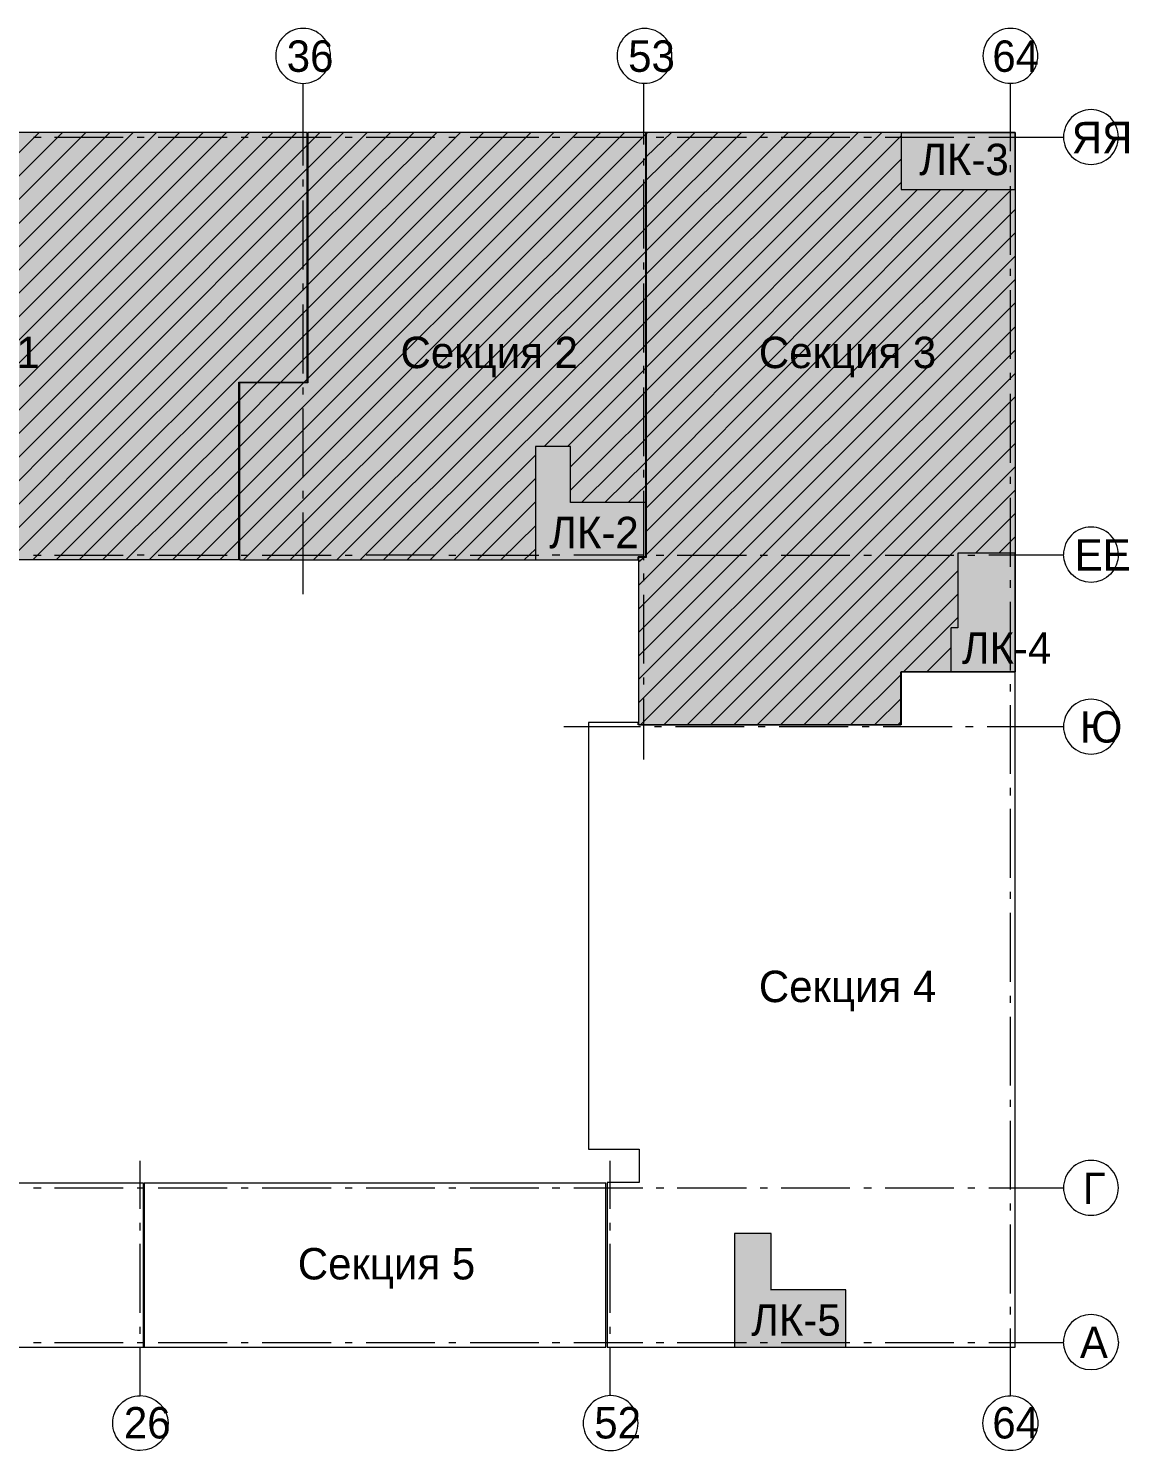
# Model space of a CAD drawing. Header units: millimetres. Extents: x -401725 to 250493, y 305116 to 802890.
# Drawn here: x -375102.384 to -375099.228, y 508964.035 to 508968.095 of the extents above; entities that cross this region are included whole.
import ezdxf

# ---------------------------------------------------------------- set-up
doc = ezdxf.new("R2010")
doc.units = ezdxf.units.MM
doc.layers.add('PDF _Геометрия', color=7, linetype='Continuous', true_color=0x1d1d1d)
doc.layers.add('PDF _Сплошная заливка', color=7, linetype='Continuous', true_color=0xffffff)
doc.layers.add('PDF _Текст', color=7, linetype='Continuous')

msp = doc.modelspace()

# ---------------------------------------------------------------- hatches: boundary and pattern name
at = {"layer": 'PDF _Сплошная заливка', "true_color": 0xc0c0c0, "transparency": 33554559}
h = msp.add_hatch(color=9, dxfattribs=at)
h.paths.add_polyline_path([(-375103.3561, 508966.8581), (-375103.3561, 508966.5798), (-375103.0411, 508966.5798), (-375103.0411, 508966.7431), (-375103.2561, 508966.7431), (-375103.2561, 508966.8581)])
h.paths.add_polyline_path([(-375099.7312, 508966.5981), (-375099.7312, 508966.3848), (-375099.7512, 508966.3848), (-375099.7512, 508966.2598), (-375099.5679, 508966.2598), (-375099.5679, 508966.5981)])
h.paths.add_polyline_path([(-375100.9379, 508966.9031), (-375100.9379, 508966.5798), (-375100.6445, 508966.5798), (-375100.6445, 508966.5881), (-375100.6229, 508966.5881), (-375100.6229, 508966.7431), (-375100.8379, 508966.7431), (-375100.8379, 508966.9031)])
h.paths.add_polyline_path([(-375100.3695, 508964.6565), (-375100.3695, 508964.3315), (-375100.0512, 508964.3315), (-375100.0512, 508964.4949), (-375100.2645, 508964.4949), (-375100.2645, 508964.6565)])
h.paths.add_polyline_path([(-375099.5679, 508967.6364), (-375099.5679, 508967.7987), (-375099.8929, 508967.7987), (-375099.8929, 508967.6364)])
h.paths.add_polyline_path([(-375102.9994, 508966.3048), (-375102.9994, 508966.1415), (-375102.6261, 508966.1415), (-375102.6261, 508966.3048)])
h.paths.add_polyline_path([(-375103.5611, 508964.6565), (-375103.6698, 508964.6565), (-375103.6698, 508964.3315), (-375103.3461, 508964.3315), (-375103.3461, 508964.4949), (-375103.5611, 508964.4949)])
at = {"layer": 'PDF _Сплошная заливка', "transparency": 33554559}
for points in [[(-375101.5895, 508967.0864), (-375101.5895, 508967.7988), (-375103.6697, 508967.7988), (-375103.6697, 508966.5798), (-375103.3561, 508966.5798), (-375103.3561, 508966.8581), (-375103.2561, 508966.8581), (-375103.2561, 508966.7431), (-375103.0411, 508966.7431), (-375103.0411, 508966.5798), (-375101.7845, 508966.5798), (-375101.7845, 508967.0864)], [(-375100.6229, 508966.7431), (-375100.6229, 508967.7987), (-375101.5878, 508967.7987), (-375101.5878, 508967.0848), (-375101.7812, 508967.0848), (-375101.7812, 508966.5798), (-375100.9379, 508966.5798), (-375100.9379, 508966.9031), (-375100.8379, 508966.9031), (-375100.8379, 508966.7431)], [(-375099.8929, 508967.6364), (-375099.8929, 508967.7987), (-375100.6212, 508967.7987), (-375100.6212, 508966.5865), (-375100.6414, 508966.5865), (-375100.6414, 508966.1081), (-375099.8946, 508966.1081), (-375099.8946, 508966.2598), (-375099.7512, 508966.2598), (-375099.7512, 508966.3848), (-375099.7312, 508966.3848), (-375099.7312, 508966.5981), (-375099.5679, 508966.5981), (-375099.5679, 508967.6364)]]:
    msp.add_hatch(color=256, dxfattribs=at).paths.add_polyline_path(points)

# ---------------------------------------------------------------- linework, layer by layer
at = {"layer": 'PDF _Геометрия', "color": 7, "lineweight": 9}
for points in [[(-375101.5996, 508968.0955, 0.414365), (-375101.6779, 508968.0172, 0.414826), (-375101.5996, 508967.9386, 0.414826), (-375101.5213, 508968.0172, 0.414365)], [(-375100.6246, 508968.0953, 0.414899), (-375100.703, 508968.0171, 0.414893), (-375100.6246, 508967.9388, 0.415483), (-375100.5463, 508968.0171, 0.415489)], [(-375099.5797, 508968.0954, 0.414951), (-375099.6581, 508968.0172, 0.414962), (-375099.5797, 508967.9389, 0.414474), (-375099.5015, 508968.0172, 0.414463)], [(-375099.3496, 508967.8637, 0.415197), (-375099.4281, 508967.7854, 0.415197), (-375099.3496, 508967.7072, 0.414706), (-375099.2714, 508967.7854, 0.414706)], [(-375099.3496, 508966.1804, 0.415197), (-375099.4281, 508966.1022, 0.415683), (-375099.3496, 508966.0237, 0.415191), (-375099.2714, 508966.1022, 0.414706)], [(-375099.3496, 508964.8638, 0.415197), (-375099.4281, 508964.7855, 0.415678), (-375099.3496, 508964.707, 0.415186), (-375099.2714, 508964.7855, 0.414706)], [(-375100.7213, 508964.1921, 0.415254), (-375100.7998, 508964.1137, 0.414779), (-375100.7213, 508964.0354, 0.414306), (-375100.643, 508964.1137, 0.414779)]]:
    msp.add_lwpolyline(points, format="xyb", close=True, dxfattribs=at)
for points in [[(-375101.5998, 508967.7038), (-375101.5998, 508967.9372)], [(-375100.6264, 508967.7639), (-375100.6264, 508967.9371)], [(-375099.5797, 508967.7454), (-375099.5797, 508967.9372)], [(-375101.5881, 508967.7988), (-375103.6697, 508967.7988)], [(-375103.2948, 508966.8572), (-375102.3532, 508967.7988)], [(-375103.2548, 508966.7655), (-375102.2198, 508967.7988)], [(-375103.2546, 508966.8321), (-375102.2863, 508967.7987)], [(-375103.2096, 508966.742), (-375102.1513, 508967.7987)], [(-375103.143, 508966.7422), (-375102.0848, 508967.7988)], [(-375103.0765, 508966.7422), (-375102.0182, 508967.7988)], [(-375103.0397, 508966.7122), (-375101.9513, 508967.7989)], [(-375103.0397, 508966.6456), (-375101.8848, 508967.7988)], [(-375103.0397, 508966.5788), (-375101.818, 508967.7987)], [(-375102.9731, 508966.5789), (-375101.7514, 508967.7989)], [(-375102.9065, 508966.579), (-375101.6848, 508967.7989)], [(-375102.8398, 508966.5788), (-375101.618, 508967.7986)], [(-375101.7815, 508966.7671), (-375100.7497, 508967.7989)], [(-375101.7813, 508966.8337), (-375100.8164, 508967.7986)], [(-375101.7812, 508966.7004), (-375100.6814, 508967.7988)], [(-375101.5881, 508967.0856), (-375101.5881, 508967.7988)], [(-375101.5866, 508967.4306), (-375101.2165, 508967.7989)], [(-375101.5865, 508967.7638), (-375101.5515, 508967.7988)], [(-375101.5865, 508967.4972), (-375101.2831, 508967.7988)], [(-375101.5865, 508967.7988), (-375101.5865, 508967.0839)], [(-375101.5864, 508967.2955), (-375101.0831, 508967.7989)], [(-375101.5864, 508967.1621), (-375100.9497, 508967.7988)], [(-375101.5864, 508967.0956), (-375100.8832, 508967.7988)], [(-375100.6213, 508967.7987), (-375101.5864, 508967.7987)], [(-375101.5864, 508967.5636), (-375101.3496, 508967.7986)], [(-375101.5864, 508967.2288), (-375101.0163, 508967.7986)], [(-375101.5863, 508967.6304), (-375101.4164, 508967.7988)], [(-375101.5863, 508967.3638), (-375101.1497, 508967.7988)], [(-375101.5862, 508967.697), (-375101.4846, 508967.7987)], [(-375100.6213, 508966.7419), (-375100.6213, 508966.5871), (-375100.6213, 508967.7987)], [(-375100.6199, 508967.7955), (-375100.6148, 508967.7989)], [(-375100.6199, 508967.5939), (-375100.4148, 508967.7989)], [(-375100.6199, 508967.2605), (-375100.0815, 508967.7989)], [(-375100.6198, 508967.4605), (-375100.2814, 508967.7987)], [(-375100.6197, 508967.6621), (-375100.4814, 508967.7988)], [(-375100.6197, 508967.1938), (-375100.0147, 508967.7988)], [(-375100.6197, 508967.1271), (-375099.9465, 508967.7987)], [(-375099.8913, 508967.7987), (-375099.5664, 508967.7987), (-375100.6197, 508967.7987)], [(-375100.6196, 508967.5272), (-375100.348, 508967.7988)], [(-375100.6196, 508967.3271), (-375100.148, 508967.7987)], [(-375100.6196, 508967.7987), (-375100.6196, 508966.5853)], [(-375100.6196, 508967.3937), (-375100.2146, 508967.7986)], [(-375100.6195, 508967.7287), (-375100.5479, 508967.7987)], [(-375099.5664, 508967.7987), (-375099.5664, 508966.2588), (-375099.8913, 508966.2588)], [(-375099.8913, 508967.7987), (-375099.8913, 508967.6353)], [(-375099.5664, 508967.6354), (-375099.5664, 508967.7987)], [(-375102.7732, 508966.5788), (-375101.5881, 508967.7621)], [(-375102.3697, 508967.7854), (-375102.348, 508967.7854)], [(-375102.3098, 508967.7853), (-375102.113, 508967.7853)], [(-375102.073, 508967.7854), (-375102.053, 508967.7854)], [(-375102.0131, 508967.7854), (-375101.8163, 508967.7854)], [(-375101.7814, 508966.6337), (-375100.6212, 508967.7938)], [(-375101.7763, 508967.7853), (-375101.7563, 508967.7853)], [(-375101.7163, 508967.7855), (-375101.5197, 508967.7855)], [(-375101.4796, 508967.7854), (-375101.4596, 508967.7854)], [(-375101.4196, 508967.7854), (-375101.223, 508967.7854)], [(-375101.1831, 508967.7853), (-375101.163, 508967.7853)], [(-375101.123, 508967.7855), (-375100.9264, 508967.7855)], [(-375100.8879, 508967.7854), (-375100.8663, 508967.7854)], [(-375100.8264, 508967.7855), (-375100.6297, 508967.7855)], [(-375100.6197, 508967.0604), (-375099.8913, 508967.7888)], [(-375100.5914, 508967.7854), (-375100.5697, 508967.7854)], [(-375100.5314, 508967.7853), (-375100.333, 508967.7853)], [(-375100.2947, 508967.7855), (-375100.273, 508967.7855)], [(-375100.2346, 508967.7853), (-375100.038, 508967.7853)], [(-375099.998, 508967.7855), (-375099.9763, 508967.7855)], [(-375099.9379, 508967.7855), (-375099.7414, 508967.7855)], [(-375099.7013, 508967.7855), (-375099.6813, 508967.7855)], [(-375099.6415, 508967.7855), (-375099.4297, 508967.7855)], [(-375101.7696, 508966.5786), (-375100.6212, 508967.7255)], [(-375100.6264, 508967.7037), (-375100.6264, 508967.7239)], [(-375100.6197, 508966.9936), (-375099.8913, 508967.722)], [(-375102.7047, 508966.5788), (-375101.5881, 508967.6956)], [(-375099.5797, 508967.6854), (-375099.5797, 508967.7055)], [(-375101.7029, 508966.5786), (-375100.6213, 508967.6587)], [(-375101.5998, 508967.6438), (-375101.5998, 508967.6639)], [(-375100.6264, 508967.467), (-375100.6264, 508967.6638)], [(-375100.6197, 508966.9271), (-375099.8913, 508967.6554)], [(-375099.5797, 508967.4487), (-375099.5797, 508967.6455)], [(-375102.6382, 508966.5788), (-375101.5881, 508967.6289)], [(-375101.5998, 508967.4073), (-375101.5998, 508967.6039)], [(-375100.6199, 508966.8589), (-375099.8448, 508967.6355)], [(-375100.6199, 508966.7255), (-375099.7115, 508967.6355)], [(-375100.6199, 508966.5922), (-375099.5765, 508967.6354)], [(-375100.6196, 508966.792), (-375099.778, 508967.6355)], [(-375100.6196, 508966.6588), (-375099.6447, 508967.6353)], [(-375099.8913, 508967.6354), (-375099.5664, 508967.6354)], [(-375102.5715, 508966.5788), (-375101.5881, 508967.5622)], [(-375101.6363, 508966.5786), (-375100.6213, 508967.5921)], [(-375100.6414, 508966.5054), (-375099.5664, 508967.5788)], [(-375101.5695, 508966.5786), (-375100.6213, 508967.5253)], [(-375102.5048, 508966.5788), (-375101.5881, 508967.4954)], [(-375100.6414, 508966.4371), (-375099.5664, 508967.5121)], [(-375101.503, 508966.5786), (-375100.6213, 508967.4588)], [(-375100.6414, 508966.3705), (-375099.5664, 508967.4454)], [(-375102.438, 508966.5788), (-375101.5881, 508967.4272)], [(-375100.6264, 508967.4072), (-375100.6264, 508967.4271)], [(-375099.5797, 508967.3887), (-375099.5797, 508967.4088)], [(-375102.3715, 508966.5788), (-375101.5881, 508967.3605)], [(-375101.5998, 508967.3472), (-375101.5998, 508967.3671)], [(-375101.4362, 508966.5786), (-375100.6213, 508967.392)], [(-375100.6414, 508966.3038), (-375099.5664, 508967.3788)], [(-375100.6264, 508967.1705), (-375100.6264, 508967.3672)], [(-375101.3696, 508966.5786), (-375100.6213, 508967.3254)], [(-375100.6414, 508966.2371), (-375099.5664, 508967.3121)], [(-375099.5797, 508967.1522), (-375099.5797, 508967.3487)], [(-375102.3048, 508966.5788), (-375101.5881, 508967.2938)], [(-375101.5998, 508967.1104), (-375101.5998, 508967.3071)], [(-375101.3028, 508966.5786), (-375100.6213, 508967.2587)], [(-375100.6414, 508966.1704), (-375099.5664, 508967.2438)], [(-375101.7298, 508967.0856), (-375101.5881, 508967.2273)], [(-375100.9113, 508966.9021), (-375100.6213, 508967.1921)], [(-375101.6631, 508967.0856), (-375101.5881, 508967.1605)], [(-375100.6364, 508966.1072), (-375099.5664, 508967.1771)], [(-375100.8447, 508966.9021), (-375100.6213, 508967.1253)], [(-375100.6264, 508967.1106), (-375100.6264, 508967.1321)], [(-375100.5697, 508966.1072), (-375099.5664, 508967.1105)], [(-375099.5797, 508967.0922), (-375099.5797, 508967.112)], [(-375101.7832, 508966.5789), (-375101.7832, 508967.0855)], [(-375101.7831, 508967.0856), (-375101.5881, 508967.0856)], [(-375101.7815, 508966.9006), (-375101.5982, 508967.0839)], [(-375101.5865, 508967.0838), (-375101.7815, 508967.0838)], [(-375101.7814, 508967.0338), (-375101.7313, 508967.0836)], [(-375101.7813, 508966.9671), (-375101.6647, 508967.0839)], [(-375101.7813, 508967.0837), (-375101.7813, 508966.5787)], [(-375101.5998, 508967.0504), (-375101.5998, 508967.0705)], [(-375101.5966, 508967.0856), (-375101.5881, 508967.0938)], [(-375100.6264, 508966.8739), (-375100.6264, 508967.0704)], [(-375102.2382, 508966.5789), (-375101.7832, 508967.0322)], [(-375100.8363, 508966.8438), (-375100.6213, 508967.0588)], [(-375100.503, 508966.1072), (-375099.5664, 508967.0438)], [(-375099.5797, 508966.8555), (-375099.5797, 508967.052)], [(-375101.5998, 508966.8139), (-375101.5998, 508967.0105)], [(-375100.8363, 508966.777), (-375100.6213, 508966.9904)], [(-375102.1714, 508966.5789), (-375101.7832, 508966.9654)], [(-375100.4363, 508966.1072), (-375099.5664, 508966.9771)], [(-375100.8045, 508966.7419), (-375100.6213, 508966.9236)], [(-375100.3697, 508966.1072), (-375099.5664, 508966.9105)], [(-375102.1049, 508966.5789), (-375101.7832, 508966.8989)], [(-375101.2364, 508966.5787), (-375100.9364, 508966.8772)], [(-375100.9364, 508966.9022), (-375100.9364, 508966.5787)], [(-375100.8364, 508966.902), (-375100.9363, 508966.902)], [(-375100.8364, 508966.7421), (-375100.8364, 508966.902)], [(-375102.0383, 508966.5789), (-375101.7832, 508966.8323)], [(-375100.738, 508966.7419), (-375100.6213, 508966.8571)], [(-375100.6264, 508966.8138), (-375100.6264, 508966.8355)], [(-375100.303, 508966.1072), (-375099.5664, 508966.8438)], [(-375101.168, 508966.5787), (-375100.9364, 508966.8105)], [(-375100.6712, 508966.7419), (-375100.6213, 508966.7903)], [(-375099.5797, 508966.7955), (-375099.5797, 508966.8155)], [(-375101.9715, 508966.5789), (-375101.7832, 508966.7655)], [(-375101.5998, 508966.7539), (-375101.5998, 508966.7754)], [(-375101.1014, 508966.5787), (-375100.9364, 508966.7439)], [(-375100.6264, 508966.5771), (-375100.6264, 508966.7754)], [(-375100.2363, 508966.1072), (-375099.5664, 508966.7771)], [(-375099.5797, 508966.5588), (-375099.5797, 508966.7555)], [(-375101.5998, 508966.4806), (-375101.5998, 508966.7139)], [(-375100.6213, 508966.7419), (-375100.8363, 508966.7419)], [(-375099.6796, 508966.5972), (-375099.5664, 508966.7104)], [(-375101.9032, 508966.5789), (-375101.7832, 508966.699)], [(-375101.0347, 508966.5787), (-375100.9364, 508966.6755)], [(-375101.8364, 508966.5789), (-375101.7832, 508966.6322)], [(-375099.613, 508966.5972), (-375099.5664, 508966.6438)], [(-375102.3697, 508966.592), (-375102.348, 508966.592)], [(-375102.3098, 508966.592), (-375102.113, 508966.592)], [(-375102.073, 508966.5922), (-375102.053, 508966.5922)], [(-375102.0131, 508966.592), (-375101.8163, 508966.592)], [(-375101.7763, 508966.592), (-375101.7563, 508966.592)], [(-375101.7163, 508966.5921), (-375101.5197, 508966.5921)], [(-375101.4796, 508966.5921), (-375101.4596, 508966.5921)], [(-375101.4196, 508966.5922), (-375101.223, 508966.5922)], [(-375101.1831, 508966.5921), (-375101.163, 508966.5921)], [(-375101.123, 508966.592), (-375100.9264, 508966.592)], [(-375100.9681, 508966.5787), (-375100.9364, 508966.6088)], [(-375100.8879, 508966.5922), (-375100.8663, 508966.5922)], [(-375100.8264, 508966.5922), (-375100.6297, 508966.5922)], [(-375100.6415, 508966.5722), (-375100.6264, 508966.5855)], [(-375100.6414, 508966.5855), (-375100.6414, 508966.1072)], [(-375100.6196, 508966.5853), (-375100.6414, 508966.5853)], [(-375100.5914, 508966.5921), (-375100.5697, 508966.5921)], [(-375100.5314, 508966.5921), (-375100.333, 508966.5921)], [(-375100.2947, 508966.592), (-375100.273, 508966.592)], [(-375100.2346, 508966.5921), (-375100.038, 508966.5921)], [(-375099.998, 508966.592), (-375099.9763, 508966.592)], [(-375099.9379, 508966.5921), (-375099.7414, 508966.5921)], [(-375099.5664, 508966.5972), (-375099.7297, 508966.5972)], [(-375099.7297, 508966.5971), (-375099.7297, 508966.3839)], [(-375099.7013, 508966.592), (-375099.6813, 508966.592)], [(-375099.6415, 508966.5922), (-375099.4297, 508966.5922)], [(-375099.5664, 508966.2588), (-375099.5664, 508966.5972)], [(-375103.6698, 508966.5789), (-375101.7833, 508966.5789)], [(-375101.7814, 508966.5788), (-375100.6431, 508966.5788)], [(-375100.9364, 508966.5788), (-375100.643, 508966.5788)], [(-375100.1696, 508966.107), (-375099.7297, 508966.5471)], [(-375100.6264, 508966.5172), (-375100.6264, 508966.5389)], [(-375099.5797, 508966.4987), (-375099.5797, 508966.5204)], [(-375100.6264, 508966.2823), (-375100.6264, 508966.4788)], [(-375100.1029, 508966.107), (-375099.7297, 508966.4805)], [(-375099.5797, 508966.262), (-375099.5797, 508966.4588)], [(-375099.8847, 508966.2588), (-375099.7297, 508966.4136)], [(-375099.7498, 508966.3837), (-375099.7498, 508966.2587)], [(-375099.7297, 508966.3839), (-375099.7497, 508966.3839)], [(-375099.8182, 508966.2587), (-375099.7498, 508966.3271)], [(-375099.8931, 508966.2588), (-375099.5664, 508966.2588)], [(-375099.8929, 508966.107), (-375099.8929, 508966.2587)], [(-375099.8913, 508966.2587), (-375099.8913, 508966.1071)], [(-375099.7497, 508966.2588), (-375099.5664, 508966.2588)], [(-375099.5664, 508964.3305), (-375099.5664, 508966.2588)], [(-375100.6264, 508966.2221), (-375100.6264, 508966.2421)], [(-375100.0362, 508966.107), (-375099.8929, 508966.2503)], [(-375099.5797, 508966.202), (-375099.5797, 508966.2237)], [(-375100.6264, 508966.0087), (-375100.6264, 508966.1822)], [(-375099.9679, 508966.107), (-375099.8929, 508966.182)], [(-375099.5797, 508965.9671), (-375099.5797, 508966.1639)], [(-375100.8549, 508966.1022), (-375100.6365, 508966.1022)], [(-375100.7848, 508966.1137), (-375100.7848, 508964.8955)], [(-375100.643, 508966.1136), (-375100.7847, 508966.1136)], [(-375100.643, 508966.107), (-375100.643, 508966.1136)], [(-375099.8913, 508966.1071), (-375100.643, 508966.1071)], [(-375100.6412, 508966.107), (-375099.8929, 508966.107)], [(-375100.5964, 508966.1022), (-375100.5765, 508966.1022)], [(-375100.5366, 508966.1023), (-375100.3398, 508966.1023)], [(-375100.2997, 508966.1021), (-375100.2798, 508966.1021)], [(-375100.2397, 508966.1021), (-375100.0432, 508966.1021)], [(-375100.0032, 508966.1021), (-375099.9831, 508966.1021)], [(-375099.9431, 508966.1023), (-375099.7465, 508966.1023)], [(-375099.9013, 508966.107), (-375099.8929, 508966.1154)], [(-375099.7081, 508966.1022), (-375099.6865, 508966.1022)], [(-375099.6463, 508966.1022), (-375099.4297, 508966.1022)], [(-375099.5797, 508965.9055), (-375099.5797, 508965.9272)], [(-375099.5797, 508965.6704), (-375099.5797, 508965.8671)], [(-375099.5797, 508965.6104), (-375099.5797, 508965.6305)], [(-375099.5797, 508965.3737), (-375099.5797, 508965.5704)], [(-375099.5797, 508965.3139), (-375099.5797, 508965.3337)], [(-375099.5797, 508965.0772), (-375099.5797, 508965.2737)], [(-375099.5797, 508965.0171), (-375099.5797, 508965.037)], [(-375099.5797, 508964.7804), (-375099.5797, 508964.9772)], [(-375100.7848, 508964.8955), (-375100.6398, 508964.8955)], [(-375100.6397, 508964.8955), (-375100.6397, 508964.8004)], [(-375102.0646, 508964.7253), (-375102.0646, 508964.8621)], [(-375100.7231, 508964.7256), (-375100.7231, 508964.8621)], [(-375102.0549, 508964.7988), (-375102.6231, 508964.7988)], [(-375102.0549, 508964.3305), (-375102.0549, 508964.7989)], [(-375100.7348, 508964.799), (-375102.0532, 508964.799)], [(-375102.053, 508964.7987), (-375102.053, 508964.3303)], [(-375100.7348, 508964.3305), (-375100.7348, 508964.799)], [(-375100.6397, 508964.8004), (-375100.7313, 508964.8004)], [(-375100.7313, 508964.8004), (-375100.7313, 508964.3303)], [(-375102.3697, 508964.7854), (-375102.348, 508964.7854)], [(-375102.3098, 508964.7855), (-375102.113, 508964.7855)], [(-375102.073, 508964.7855), (-375102.053, 508964.7855)], [(-375102.0131, 508964.7854), (-375101.8163, 508964.7854)], [(-375101.7763, 508964.7853), (-375101.7563, 508964.7853)], [(-375101.7163, 508964.7853), (-375101.5197, 508964.7853)], [(-375101.4796, 508964.7854), (-375101.4596, 508964.7854)], [(-375101.4196, 508964.7855), (-375101.223, 508964.7855)], [(-375101.1831, 508964.7854), (-375101.163, 508964.7854)], [(-375101.123, 508964.7855), (-375100.9264, 508964.7855)], [(-375100.8879, 508964.7855), (-375100.8663, 508964.7855)], [(-375100.8264, 508964.7855), (-375100.6297, 508964.7855)], [(-375100.5914, 508964.7853), (-375100.5697, 508964.7853)], [(-375100.5314, 508964.7853), (-375100.333, 508964.7853)], [(-375100.2947, 508964.7855), (-375100.273, 508964.7855)], [(-375100.2346, 508964.7854), (-375100.038, 508964.7854)], [(-375099.998, 508964.7855), (-375099.9763, 508964.7855)], [(-375099.9379, 508964.7854), (-375099.7414, 508964.7854)], [(-375099.7013, 508964.7853), (-375099.6813, 508964.7853)], [(-375099.6415, 508964.7854), (-375099.4297, 508964.7854)], [(-375099.5797, 508964.7204), (-375099.5797, 508964.7405)], [(-375102.0646, 508964.6638), (-375102.0646, 508964.6853)], [(-375100.7231, 508964.6639), (-375100.7231, 508964.6855)], [(-375099.5797, 508964.4837), (-375099.5797, 508964.6805)], [(-375100.3681, 508964.6555), (-375100.3681, 508964.3304)], [(-375100.2629, 508964.6554), (-375100.368, 508964.6554)], [(-375100.2629, 508964.4936), (-375100.2629, 508964.6554)], [(-375102.0646, 508964.4286), (-375102.0646, 508964.6254)], [(-375100.7231, 508964.4289), (-375100.7231, 508964.6256)], [(-375100.0497, 508964.4938), (-375100.2631, 508964.4938)], [(-375100.0497, 508964.3304), (-375100.0497, 508964.4938)], [(-375099.5797, 508964.4237), (-375099.5797, 508964.4454)], [(-375102.0646, 508964.3688), (-375102.0646, 508964.3888)], [(-375100.7231, 508964.3689), (-375100.7231, 508964.3889)], [(-375103.6699, 508964.3305), (-375102.0548, 508964.3305)], [(-375102.3697, 508964.3436), (-375102.348, 508964.3436)], [(-375102.3098, 508964.3437), (-375102.113, 508964.3437)], [(-375102.073, 508964.3437), (-375102.053, 508964.3437)], [(-375102.0532, 508964.3305), (-375100.7348, 508964.3305)], [(-375102.0131, 508964.3437), (-375101.8163, 508964.3437)], [(-375101.7763, 508964.3437), (-375101.7563, 508964.3437)], [(-375101.7163, 508964.3438), (-375101.5197, 508964.3438)], [(-375101.4796, 508964.3437), (-375101.4596, 508964.3437)], [(-375101.4196, 508964.3437), (-375101.223, 508964.3437)], [(-375101.1831, 508964.3438), (-375101.163, 508964.3438)], [(-375101.123, 508964.3437), (-375100.9264, 508964.3437)], [(-375100.8879, 508964.3436), (-375100.8663, 508964.3436)], [(-375100.8264, 508964.3437), (-375100.6297, 508964.3437)], [(-375100.7314, 508964.3305), (-375099.5664, 508964.3305)], [(-375100.7231, 508964.1922), (-375100.7231, 508964.3289)], [(-375100.5914, 508964.3437), (-375100.5697, 508964.3437)], [(-375100.5314, 508964.3437), (-375100.333, 508964.3437)], [(-375100.3681, 508964.3304), (-375100.0497, 508964.3304)], [(-375100.2947, 508964.3437), (-375100.273, 508964.3437)], [(-375100.2346, 508964.3437), (-375100.038, 508964.3437)], [(-375099.998, 508964.3438), (-375099.9763, 508964.3438)], [(-375099.9379, 508964.3438), (-375099.7414, 508964.3438)], [(-375099.7013, 508964.3437), (-375099.6813, 508964.3437)], [(-375099.6415, 508964.3438), (-375099.4297, 508964.3438)]]:
    msp.add_lwpolyline(points, dxfattribs=at)
for points in [[(-375099.2714, 508966.5938, 0.414706), (-375099.3496, 508966.672, 0.415197), (-375099.4281, 508966.5938)], [(-375099.2714, 508964.3455, 0.414717), (-375099.3496, 508964.4237, 0.415208), (-375099.4281, 508964.3455)], [(-375099.5797, 508964.1921, -0.414463), (-375099.5015, 508964.1139, -0.414962), (-375099.5797, 508964.0354, -0.415452), (-375099.6581, 508964.1139, -0.414951), (-375099.5797, 508964.192), (-375099.5797, 508964.3837)], [(-375102.0648, 508964.0354, -0.41485), (-375102.1432, 508964.1137, -0.41485), (-375102.0646, 508964.192), (-375102.0646, 508964.3287)]]:
    msp.add_lwpolyline(points, format="xyb", dxfattribs=at)
for points in [[(-375100.6213, 508966.5871), (-375100.643, 508966.5871)], [(-375100.643, 508966.587), (-375100.643, 508966.5788)]]:
    msp.add_lwpolyline(points, close=True, dxfattribs=at)
for points in [[(-375099.3496, 508966.5137), (-375099.3931, 508966.5137), (-375099.4281, 508966.5505), (-375099.4281, 508966.5938)], [(-375099.2714, 508966.5938), (-375099.2714, 508966.5505), (-375099.3063, 508966.5137), (-375099.3496, 508966.5137)], [(-375099.3496, 508964.2654), (-375099.3931, 508964.2654), (-375099.4281, 508964.302), (-375099.4281, 508964.3455)], [(-375099.2714, 508964.3455), (-375099.2714, 508964.302), (-375099.3063, 508964.2654), (-375099.3496, 508964.2654)], [(-375102.0648, 508964.1921), (-375102.0215, 508964.1921), (-375101.9848, 508964.1571), (-375101.9848, 508964.1137)], [(-375101.9848, 508964.1137), (-375101.9848, 508964.0704), (-375102.0215, 508964.0354), (-375102.0648, 508964.0354)]]:
    msp.add_open_spline(points, degree=3, dxfattribs=at)

# ---------------------------------------------------------------- texts
at = {"layer": 'PDF _Текст', "attachment_point": 4, "style": ''}
for s, insert, char_height in [('36', (-375101.6464, 508968.0158), 0.08971), ('53', (-375100.6714, 508968.0158), 0.08971), ('64', (-375099.6314, 508968.0158), 0.08971), ('ЯЯ', (-375099.4047, 508967.7841), 0.08971), ('ЛК-3', (-375099.8397, 508967.7208), 0.08971), ('Секция 1', (-375102.8581, 508967.1575), 0.08971), ('Секция 2', (-375101.3214, 508967.1575), 0.08971), ('Секция 3', (-375100.2982, 508967.1575), 0.08971), ('ЛК-2', (-375100.8964, 508966.6558), 0.08971), ('ЕЕ', (-375099.3964, 508966.5925), 0.08971), ('ЛК-4', (-375099.7181, 508966.3258), 0.08971), ('Ю', (-375099.3814, 508966.1008), 0.0897), ('Секция 4', (-375100.2981, 508965.3475), 0.08971), ('Г', (-375099.3731, 508964.7841), 0.0897), ('Секция 5', (-375101.6148, 508964.5558), 0.08971), ('ЛК-5', (-375100.3197, 508964.4075), 0.08971), ('А', (-375099.3814, 508964.3441), 0.0897), ('26', (-375102.1114, 508964.1141), 0.08971), ('52', (-375100.7681, 508964.1141), 0.08971), ('64', (-375099.6314, 508964.1141), 0.08971)]:
    msp.add_mtext(s, dxfattribs=dict(at, insert=insert, char_height=char_height))

doc.saveas('drawing.dxf')
